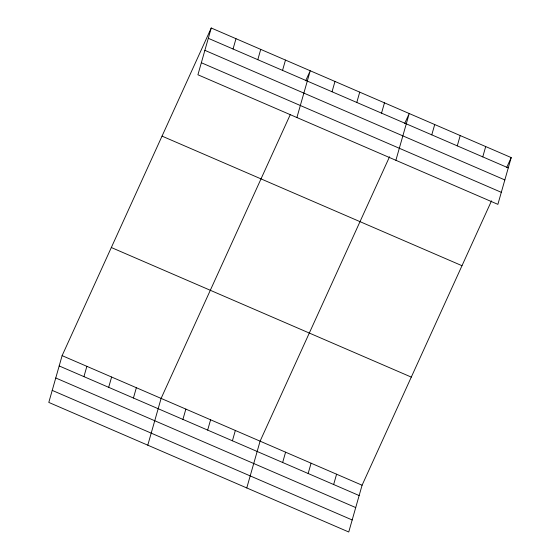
<?xml version="1.0" encoding="UTF-8"?>
<svg xmlns="http://www.w3.org/2000/svg" width="560" height="560" viewBox="0 0 560 560"><rect width="100%" height="100%" fill="white"/><g stroke="black" fill="none" stroke-linecap="round" stroke-linejoin="round"><path stroke-width="0.84" d="M211.246 28L197.918 74.774L497.882 204.358L511.203 157.584L211.246 28L62.118 355.642L48.797 402.416L348.754 532L362.082 485.226L491.519 200.837M83.93 376.642L86.87 366.331M108.675 387.331L111.615 377.02M133.427 398.02L136.36 387.716M233.051 49L235.991 38.689M147.784 445.179L161.105 398.405L290.192 114.786M257.803 59.689L260.736 49.385M182.917 419.405L185.857 409.094M282.548 70.378L285.481 60.074M207.662 430.094L210.602 419.783M296.905 117.537L310.233 70.763L305.662 80.801M232.414 440.783L235.347 430.479M332.038 91.763L334.978 81.452M246.771 487.942L260.092 441.168L389.536 156.772M356.79 102.452L359.723 92.148M381.535 113.141L384.468 102.837M282.653 462.49L285.593 452.179M395.892 160.3L409.22 113.526L404.649 123.564M308.147 473.508L311.087 463.197M431.774 134.848L434.714 124.544M333.648 484.519L336.581 474.215M457.275 145.866L460.208 135.555M482.769 156.877L485.709 146.573M506.632 167.629L511.203 157.584M208.306 38.311L508.27 167.895M204.883 50.344L504.84 179.928M201.348 62.741L501.305 192.325M162.036 136.122L461.993 265.706M111.328 247.52L411.292 377.104M62.118 355.642L362.082 485.226M59.185 365.946L359.142 495.537M55.755 377.979L355.719 507.57M52.227 390.383L352.184 519.967"/></g></svg>
